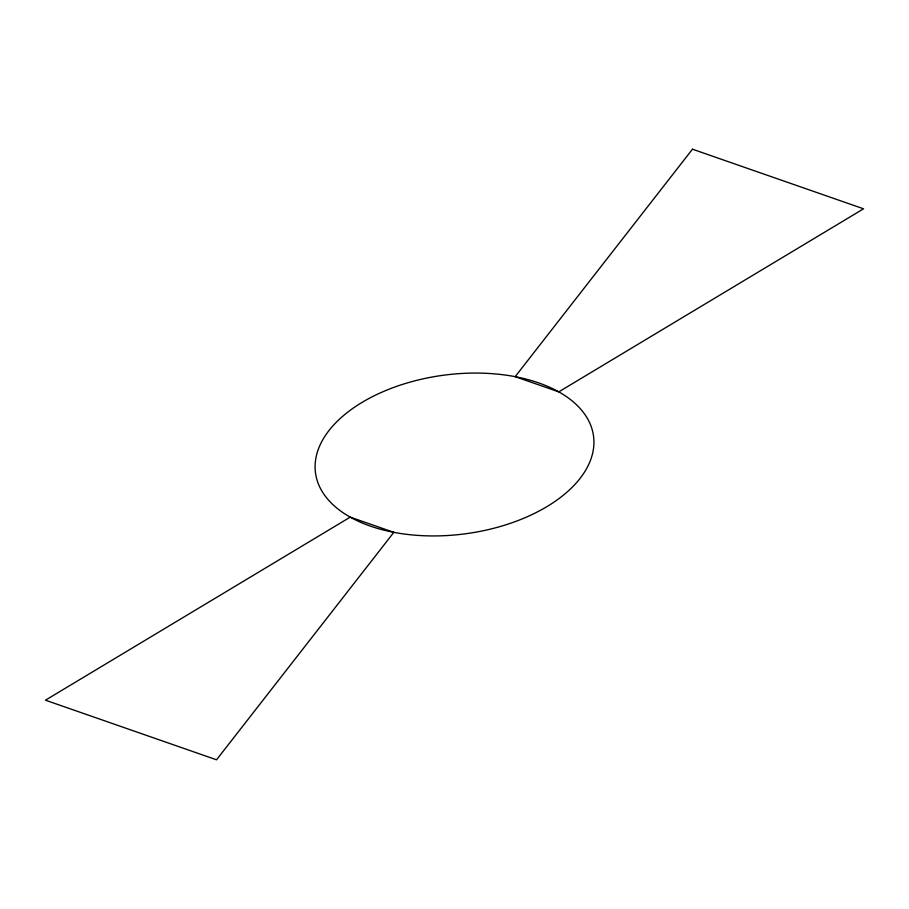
<?xml version="1.0" encoding="UTF-8"?>
<svg xmlns="http://www.w3.org/2000/svg" width="909" height="909" viewBox="0 0 909 909"><rect width="100%" height="100%" fill="white"/><g stroke="black" fill="none" stroke-linecap="round" stroke-linejoin="round"><path stroke-width="1.36" d="M393.836 532.333L216.535 759.799L45.45 700.191L350.215 517.141L393.836 532.333M692.465 149.201L515.164 376.667L558.785 391.859L863.55 208.809L692.465 149.201M392.949 532.163A140.236 80.037 -7.5 0 0 593.622 436.877A140.236 80.037 -7.5 0 0 376.928 394.461A140.236 80.037 -7.5 0 0 392.949 532.163"/></g></svg>
